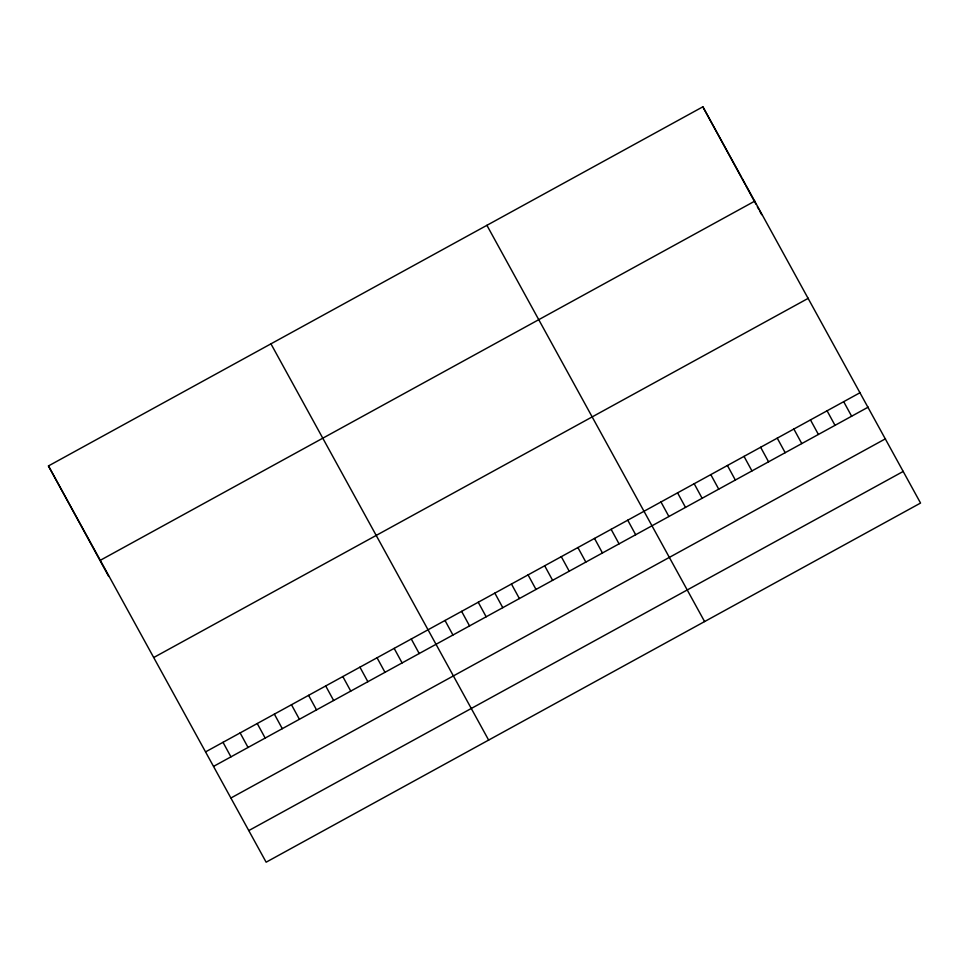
<?xml version="1.0" encoding="UTF-8"?>
<svg xmlns="http://www.w3.org/2000/svg" width="969" height="969" viewBox="0 0 969 969"><rect width="100%" height="100%" fill="white"/><g stroke="black" fill="none" stroke-linecap="round" stroke-linejoin="round"><path stroke-width="1.45" d="M48.45 465.944L702.864 106.808L920.55 503.056L266.136 862.192L48.45 465.944L108.698 576.434M100.413 560.239L754.815 201.104M153.938 657.406L808.352 298.258M205.9 751.702L860.302 392.566M213.822 766.249L868.236 407.113M231.094 797.911L885.496 438.775M248.876 830.53L903.29 471.394M486.91 225.317L704.596 621.577M270.945 343.838L488.642 740.086M702.864 106.808L741.394 177.484M742.036 178.647L745.209 184.473M745.839 185.636L755.917 204.108M757.346 206.736L758.788 209.377M759.502 210.697L761.67 214.658M843.696 401.687L851.63 416.234M827.078 410.795L835.012 425.343M810.472 419.916L818.405 434.463M793.865 429.037L801.787 443.584M777.247 438.145L785.181 452.693M760.641 447.266L768.562 461.813M744.022 456.387L751.956 470.922M727.416 465.495L735.338 480.043M710.798 474.616L718.732 489.163M694.192 483.737L702.113 498.272M677.573 492.846L685.507 507.393M660.967 501.966L668.901 516.513M627.742 520.196L635.676 534.743M611.124 529.316L619.058 543.863M594.518 538.425L602.452 552.972M577.899 547.546L585.833 562.093M561.293 556.666L569.227 571.213M544.675 565.775L552.609 580.322M528.069 574.896L536.002 589.443M511.45 584.016L519.384 598.563M494.844 593.125L502.778 607.672M478.238 602.246L486.159 616.793M461.619 611.366L469.553 625.913M445.013 620.475L452.935 635.022M411.28 638.995L419.214 653.542M394.165 648.382L402.099 662.929M377.05 657.769L384.984 672.316M359.935 667.169L367.869 681.716M342.82 676.556L350.754 691.103M325.705 685.955L333.639 700.502M308.59 695.342L316.524 709.889M291.475 704.742L299.409 719.289M274.36 714.129L282.294 728.676M257.245 723.528L265.179 738.075M240.13 732.915L248.052 747.462M223.015 742.315L230.937 756.862"/></g></svg>
